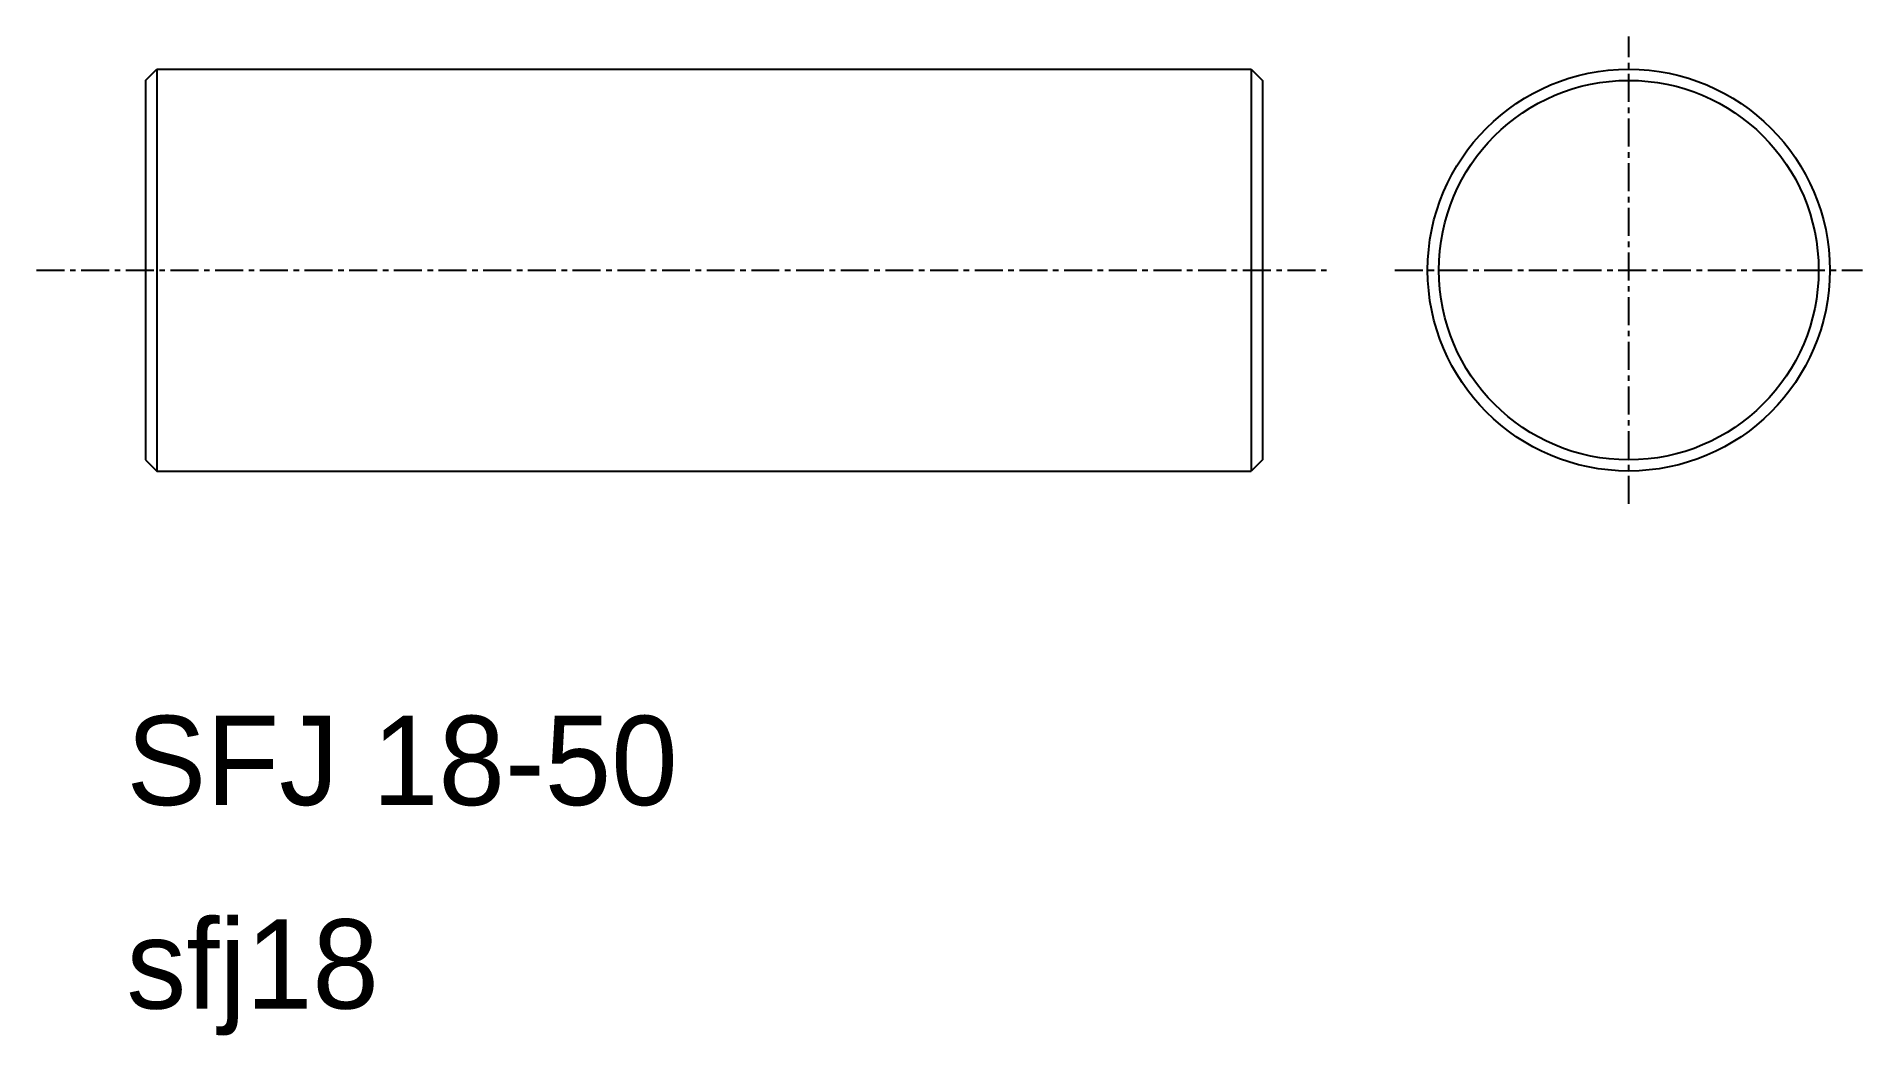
# Model space of a CAD drawing. Extents: x 66.9 to 148.6, y 74.3 to 119.
import ezdxf

# ---------------------------------------------------------------- set-up
doc = ezdxf.new("R2010")
doc.units = 0
doc.linetypes.add('CENTER', pattern=[2, 1.25, -0.25, 0.25, -0.25])
doc.layers.get('0').update_dxf_attribs({"linetype": 'CONTINUOUS'})
doc.layers.add('CENTER', color=1, linetype='CENTER')

msp = doc.modelspace()

# ---------------------------------------------------------------- linework, layer by layer
at = {"color": 7, "linetype": 'CONTINUOUS'}
for p, q in [((71.787, 117.065), (72.287, 117.565)), ((71.787, 117.065), (71.787, 100.065)), ((72.287, 117.565), (121.287, 117.565)), ((72.287, 117.565), (72.287, 99.565)), ((121.287, 117.565), (121.287, 99.565)), ((121.287, 117.565), (121.787, 117.065)), ((121.787, 117.065), (121.787, 100.065)), ((71.787, 100.065), (72.287, 99.565)), ((121.787, 100.065), (121.287, 99.565)), ((72.287, 99.565), (121.287, 99.565))]:
    msp.add_line(p, q, dxfattribs=at)
for radius in [9, 8.5]:
    msp.add_circle((138.182, 108.565), radius, dxfattribs=at)
at = {"layer": 'CENTER', "color": 1, "linetype": 'CENTER'}
for p, q in [((138.182, 98.1), (138.182, 119.03)), ((66.908, 108.565), (124.797, 108.565)), ((127.717, 108.565), (148.646, 108.565))]:
    msp.add_line(p, q, dxfattribs=at)

# ---------------------------------------------------------------- texts
at = {"color": 7, "linetype": 'CONTINUOUS'}
for s, p in [('SFJ 18-50', (70.933, 84.601)), ('sfj18', (70.933, 75.486))]:
    msp.add_text(s, height=4, dxfattribs=at).set_placement(p)

doc.saveas('drawing.dxf')
